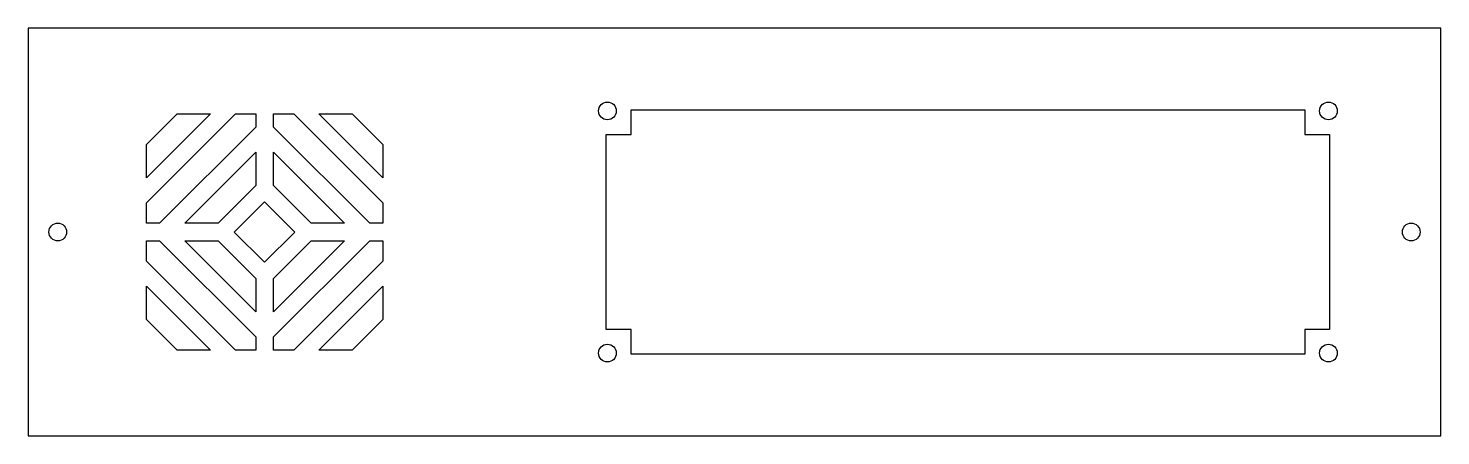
# Model space of a CAD drawing. Header units: millimetres. Extents: x -239 to 0, y 0 to 69.
import ezdxf

# ---------------------------------------------------------------- set-up
doc = ezdxf.new("R2010")
doc.units = ezdxf.units.MM
doc.layers.get('0').update_dxf_attribs({"linetype": 'CONTINUOUS'})

msp = doc.modelspace()

# ---------------------------------------------------------------- linework, layer by layer
for points in [[(0, 69), (-239, 69), (-239, 0), (0, 0)], [(-137, 55.2), (-23, 55.2), (-23, 51), (-18.8, 51), (-18.8, 18), (-23, 18), (-23, 13.8), (-137, 13.8), (-137, 18), (-141.2, 18), (-141.2, 51), (-137, 51)], [(-203.93, 54.5), (-200.5, 54.5), (-200.5, 52.27), (-216.77, 36), (-219, 36), (-219, 39.43)], [(-219, 43.67), (-219, 49.33), (-213.83, 54.5), (-208.17, 54.5)], [(-179, 36), (-181.23, 36), (-197.5, 52.27), (-197.5, 54.5), (-194.07, 54.5), (-179, 39.43)], [(-189.83, 54.5), (-184.17, 54.5), (-179, 49.33), (-179, 43.67)], [(-200.5, 48.03), (-200.5, 42.37), (-206.87, 36), (-212.53, 36)], [(-197.5, 48.03), (-185.47, 36), (-191.13, 36), (-197.5, 42.37)], [(-204.13, 34.5), (-199, 39.63), (-193.87, 34.5), (-199, 29.37)], [(-219, 33), (-216.77, 33), (-200.5, 16.73), (-200.5, 14.5), (-203.93, 14.5), (-219, 29.57)], [(-200.5, 20.97), (-212.53, 33), (-206.87, 33), (-200.5, 26.63)], [(-197.5, 20.97), (-197.5, 26.63), (-191.13, 33), (-185.47, 33)], [(-194.07, 14.5), (-197.5, 14.5), (-197.5, 16.73), (-181.23, 33), (-179, 33), (-179, 29.57)], [(-208.17, 14.5), (-213.83, 14.5), (-219, 19.67), (-219, 25.33)], [(-179, 25.33), (-179, 19.67), (-184.17, 14.5), (-189.83, 14.5)]]:
    msp.add_lwpolyline(points, close=True)
for centre in [(-141, 55), (-19, 55), (-234, 34.5), (-5, 34.5), (-141, 14), (-19, 14)]:
    msp.add_circle(centre, 1.5)

doc.saveas('drawing.dxf')
